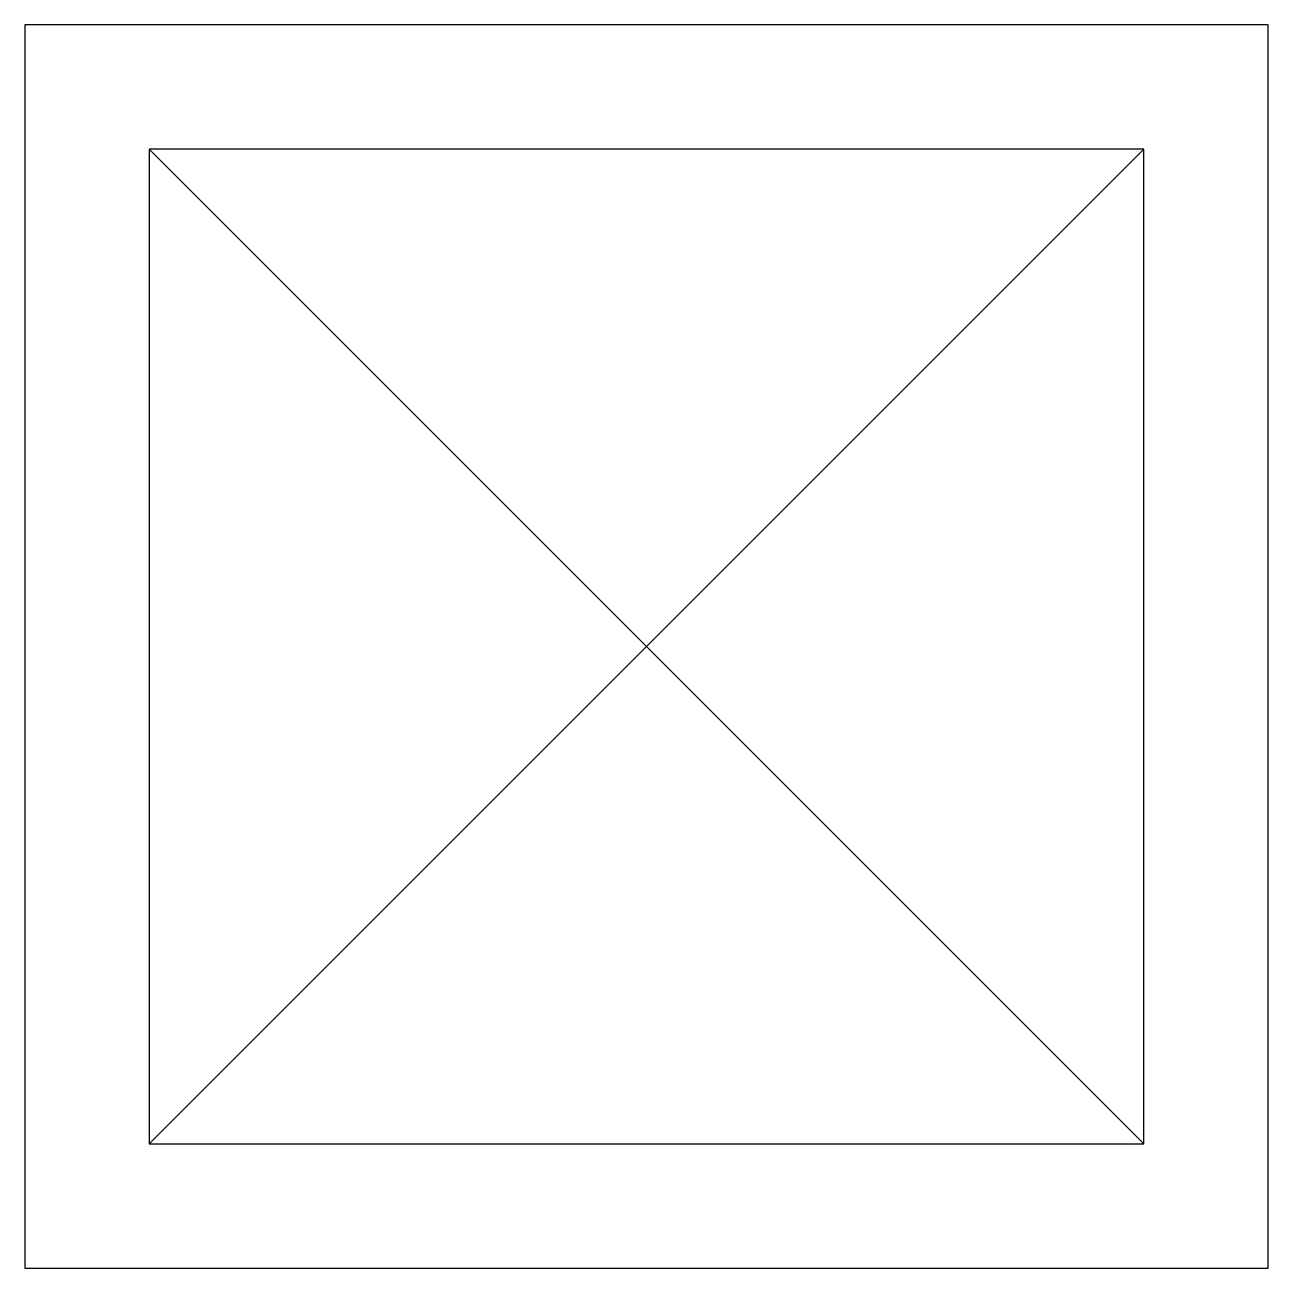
# Model space of a CAD drawing. Header units: metres. Extents: x 600143.08 to 600145.08, y 1195955.88 to 1195957.88.
import ezdxf

# ---------------------------------------------------------------- set-up
doc = ezdxf.new("R2010")
doc.units = ezdxf.units.M
doc.header["$MEASUREMENT"] = 0

msp = doc.modelspace()

# ---------------------------------------------------------------- linework, layer by layer
at = {"color": 2}
for p, q in [((600143.2797, 1195957.6841), (600144.8797, 1195956.0841)), ((600144.8797, 1195957.6841), (600143.2797, 1195956.0841))]:
    msp.add_line(p, q, dxfattribs=at)
msp.add_lwpolyline([(600143.0797, 1195955.8841), (600145.0797, 1195955.8841), (600145.0797, 1195957.8841), (600143.0797, 1195957.8841)], close=True)
msp.add_lwpolyline([(600143.2797, 1195956.0841), (600144.8797, 1195956.0841), (600144.8797, 1195957.6841), (600143.2797, 1195957.6841)], close=True, dxfattribs=at)

doc.saveas('drawing.dxf')
